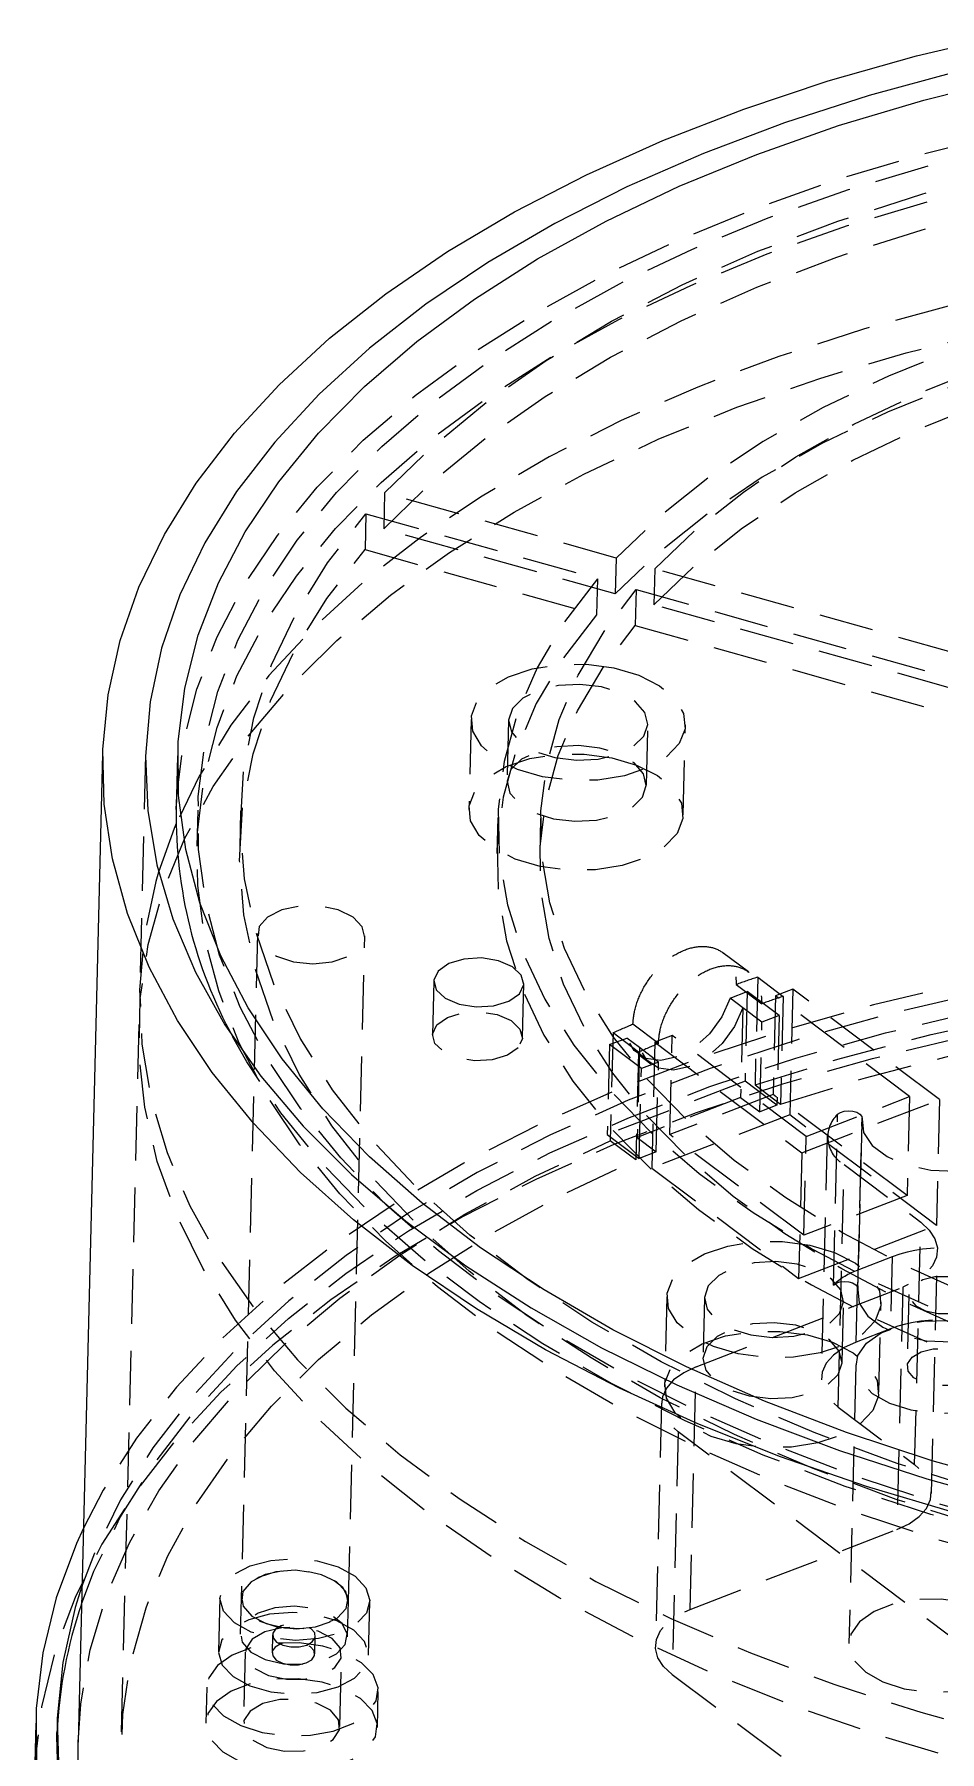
# Model space of a CAD drawing. Header units: millimetres. Extents: x 0 to 420, y 0 to 297.
# Drawn here: x 184.99 to 206.1, y 137.55 to 177.62 of the extents above; entities that cross this region are included whole.
import ezdxf

# ---------------------------------------------------------------- set-up
doc = ezdxf.new("R2010")
doc.units = ezdxf.units.MM
doc.linetypes.add('HIDDEN', pattern=[1.905, 1.27, -0.635])

msp = doc.modelspace()

# ---------------------------------------------------------------- linework, layer by layer
at = {"color": 7, "linetype": 'HIDDEN', "lineweight": 18}
for p, q in [((193.16, 166.915), (193.139, 166.076)), ((198.561, 165.398), (193.16, 166.915)), ((192.725, 166.432), (192.704, 165.593)), ((192.725, 166.432), (198.126, 164.915)), ((198.54, 164.559), (193.139, 166.076)), ((192.704, 165.593), (198.105, 164.076)), ((198.561, 165.398), (198.54, 164.559)), ((199.461, 165.145), (199.441, 164.306)), ((210.042, 162.173), (199.461, 165.145)), ((198.126, 164.915), (198.105, 164.076)), ((199.026, 164.662), (199.005, 163.823)), ((199.026, 164.662), (209.607, 161.69)), ((210.022, 161.334), (199.441, 164.306)), ((199.005, 163.823), (209.586, 160.852)), ((195.175, 161.627), (195.123, 159.531)), ((196.05, 161.605), (196.015, 160.18)), ((199.264, 160.099), (199.299, 161.525)), ((200.122, 159.407), (200.174, 161.503)), ((187.583, 160.804), (187.448, 155.354)), ((188.801, 159.516), (188.78, 158.677)), ((189.801, 159.491), (189.78, 158.652)), ((195.799, 159.342), (195.778, 158.504)), ((196.799, 159.318), (196.778, 158.479)), ((190.199, 156.641), (189.815, 141.13)), ((192.314, 141.068), (192.699, 156.579)), ((201.643, 155.74), (201.048, 156.188)), ((194.307, 155.522), (194.276, 154.264)), ((196.375, 154.212), (196.406, 155.47)), ((201.86, 155.62), (201.798, 153.105)), ((201.86, 155.62), (202.456, 155.171)), ((201.215, 155.13), (201.616, 155.285)), ((201.512, 154.906), (201.215, 155.13)), ((201.359, 155.448), (201.955, 155)), ((201.616, 155.285), (201.565, 153.189)), ((202.36, 154.725), (201.616, 155.285)), ((202.277, 155.184), (202.22, 152.879)), ((202.679, 155.34), (202.277, 155.184)), ((205.401, 152.832), (202.277, 155.184)), ((202.456, 155.171), (202.394, 152.656)), ((202.679, 155.34), (202.606, 152.405)), ((206.1, 152.763), (202.679, 155.34)), ((201.512, 154.906), (201.46, 152.81)), ((201.959, 154.57), (201.512, 154.906)), ((202.36, 154.725), (201.959, 154.57)), ((202.36, 154.725), (202.308, 152.629)), ((187.427, 154.516), (187.012, 137.747)), ((198.486, 154.318), (198.423, 151.802)), ((199.082, 153.869), (198.486, 154.318)), ((199.545, 154.069), (198.949, 154.518)), ((201.907, 152.474), (201.959, 154.57)), ((198.403, 154.044), (198.351, 151.948)), ((198.403, 154.044), (198.805, 154.199)), ((199.147, 153.484), (198.403, 154.044)), ((199.102, 153.975), (198.805, 154.199)), ((199.082, 153.869), (199.02, 151.353)), ((199.102, 153.975), (199.05, 151.879)), ((199.548, 153.639), (199.102, 153.975)), ((199.465, 154.099), (199.392, 151.164)), ((199.867, 154.254), (199.465, 154.099)), ((199.465, 154.099), (202.887, 151.522)), ((199.81, 151.948), (199.867, 154.254)), ((202.991, 151.901), (199.867, 154.254)), ((199.069, 153.821), (199.366, 153.597)), ((199.095, 151.388), (199.147, 153.484)), ((199.548, 153.639), (199.147, 153.484)), ((199.496, 151.543), (199.548, 153.639)), ((201.565, 153.189), (198.351, 151.948)), ((202.308, 152.629), (201.565, 153.189)), ((201.798, 153.105), (202.394, 152.656)), ((201.46, 152.81), (199.05, 151.879)), ((202.22, 152.879), (199.81, 151.948)), ((201.46, 152.81), (201.907, 152.474)), ((205.344, 150.526), (202.22, 152.879)), ((202.887, 151.522), (206.1, 152.763)), ((202.991, 151.901), (205.401, 152.832)), ((205.401, 152.832), (205.344, 150.526)), ((206.1, 152.763), (206.028, 149.828)), ((202.606, 152.405), (199.392, 151.164)), ((202.308, 152.629), (201.907, 152.474)), ((206.028, 149.828), (202.606, 152.405)), ((203.626, 148.436), (203.725, 152.419)), ((204.197, 148.332), (204.296, 152.315)), ((204.198, 148.345), (204.297, 152.328)), ((198.351, 151.948), (199.095, 151.388)), ((199.05, 151.879), (199.496, 151.543)), ((202.934, 149.596), (199.81, 151.948)), ((202.934, 149.596), (202.991, 151.901)), ((203.484, 151.919), (203.344, 146.259)), ((204.287, 152.229), (204.189, 148.246)), ((199.02, 151.353), (198.423, 151.802)), ((199.496, 151.543), (199.095, 151.388)), ((202.887, 151.522), (202.814, 148.588)), ((199.392, 151.164), (202.814, 148.588)), ((203.736, 145.589), (203.876, 151.249)), ((203.876, 151.249), (205.662, 149.905)), ((205.344, 150.526), (202.934, 149.596)), ((205.521, 144.245), (205.662, 149.905)), ((202.814, 148.588), (206.028, 149.828)), ((204.998, 149.093), (204.195, 148.783)), ((204.998, 149.093), (204.956, 147.416)), ((205.914, 143.575), (206.054, 149.235)), ((204.153, 147.106), (204.195, 148.783)), ((200.425, 146.527), (205.245, 148.388)), ((205.245, 148.388), (205.105, 142.729)), ((199.741, 148.159), (199.69, 146.063)), ((200.616, 148.137), (200.581, 146.712)), ((203.83, 146.632), (203.865, 148.057)), ((204.688, 145.939), (204.74, 148.035)), ((205.388, 148.217), (205.347, 146.54)), ((204.956, 147.416), (204.153, 147.106)), ((200.284, 140.867), (200.425, 146.527)), ((204.147, 146.57), (203.986, 140.072)), ((199.615, 145.68), (199.475, 140.021)), ((203.736, 145.589), (205.521, 144.245)), ((200.008, 145.01), (199.868, 139.351)), ((208.339, 138.737), (200.008, 145.01)), ((200.284, 140.867), (205.105, 142.729)), ((189.315, 141.142), (189.284, 139.884)), ((189.815, 141.13), (189.794, 140.291)), ((192.294, 140.229), (192.314, 141.068)), ((192.783, 139.798), (192.814, 141.055)), ((190.544, 140.273), (190.534, 139.853)), ((191.534, 139.829), (191.544, 140.248)), ((189.909, 139.869), (189.868, 138.192)), ((192.117, 138.136), (192.158, 139.813)), ((189.014, 139.052), (188.993, 138.214)), ((199.868, 139.351), (208.199, 133.078)), ((192.992, 138.115), (193.012, 138.953)), ((185.522, 138.203), (185.512, 137.784))]:
    msp.add_line(p, q, dxfattribs=at)
at = {"color": 7, "linetype": 'Continuous', "lineweight": 25}
for p, q in [((186.583, 160.829), (186.012, 137.772)), ((188.332, 160.786), (188.301, 159.528)), ((185.023, 138.216), (184.991, 136.958))]:
    msp.add_line(p, q, dxfattribs=at)
at = {"color": 7, "linetype": 'Continuous', "lineweight": 25, "flags": 128}
for points in [[(206.486, 143.111), (204.399, 143.732), (202.389, 144.428), (200.466, 145.194), (198.637, 146.027), (196.913, 146.924), (195.299, 147.881), (193.805, 148.893), (192.436, 149.955), (191.198, 151.063), (190.099, 152.212), (189.141, 153.396), (188.331, 154.61), (187.671, 155.848), (187.164, 157.106), (186.814, 158.376), (186.621, 159.654), (186.586, 160.933), (186.71, 162.207), (186.991, 163.472), (187.43, 164.72), (188.023, 165.947), (188.767, 167.146), (189.661, 168.313), (190.699, 169.442), (191.876, 170.527), (193.188, 171.565), (194.629, 172.549), (196.191, 173.476), (197.868, 174.341), (199.651, 175.141), (201.534, 175.871), (203.507, 176.529), (205.561, 177.112), (207.688, 177.616)], [(206.519, 176.747), (204.463, 176.187), (202.486, 175.55), (200.6, 174.838), (198.812, 174.056), (197.131, 173.206), (195.566, 172.294), (194.123, 171.322), (192.81, 170.297), (191.633, 169.222), (190.598, 168.104), (189.709, 166.946), (188.97, 165.755), (188.386, 164.537), (187.958, 163.297), (187.69, 162.041), (187.582, 160.775), (187.635, 159.506), (187.848, 158.238), (188.221, 156.979), (188.751, 155.734), (189.437, 154.509), (190.274, 153.31), (191.26, 152.143), (192.389, 151.014), (193.656, 149.927), (195.054, 148.887), (196.578, 147.901), (198.22, 146.972), (199.971, 146.105), (201.825, 145.304), (203.771, 144.573), (205.801, 143.916), (207.905, 143.334)], [(208.005, 143.755), (205.932, 144.337), (203.934, 144.996), (202.02, 145.727), (200.201, 146.528), (198.484, 147.394), (196.879, 148.321), (195.393, 149.306), (194.033, 150.342), (192.806, 151.425), (191.718, 152.55), (190.774, 153.711), (189.979, 154.902), (189.337, 156.118), (188.85, 157.353), (188.522, 158.6), (188.354, 159.855), (188.346, 161.109), (188.499, 162.359), (188.811, 163.596), (189.283, 164.816), (189.91, 166.012), (190.69, 167.179), (191.62, 168.311), (192.694, 169.402), (193.908, 170.447), (195.255, 171.441), (196.729, 172.379), (198.323, 173.257), (200.029, 174.07), (201.839, 174.814), (203.744, 175.486), (205.734, 176.083), (207.801, 176.601)], [(188.299, 159.201), (188.251, 159.087), (187.888, 158.07)], [(194.412, 155.762), (194.309, 155.547), (194.365, 155.325), (194.573, 155.129), (194.9, 154.989), (195.296, 154.926), (195.702, 154.95), (196.055, 155.057), (196.302, 155.231), (196.405, 155.445), (196.348, 155.667), (196.14, 155.863), (195.814, 156.003), (195.417, 156.066), (195.011, 156.042), (194.658, 155.935), (194.412, 155.762)], [(186.136, 142.762), (185.972, 142.403), (185.502, 141.136), (185.19, 139.851), (185.036, 138.555), (185.042, 137.253), (185.208, 135.952), (185.532, 134.657), (186.014, 133.374), (186.651, 132.109), (187.44, 130.867), (188.378, 129.653), (189.461, 128.475), (190.683, 127.335), (192.04, 126.241)], [(186.102, 141.412), (185.944, 140.909), (185.655, 139.625), (185.526, 138.331), (185.559, 137.032)], [(193.842, 125.407), (193.839, 125.409), (192.414, 126.454), (191.119, 127.546), (189.959, 128.681), (188.941, 129.854), (188.069, 131.06), (187.346, 132.292), (186.777, 133.545), (186.363, 134.814), (186.107, 136.092), (186.01, 137.374), (186.012, 137.772)]]:
    msp.add_lwpolyline(points, dxfattribs=at)
at = {"color": 7, "linetype": 'HIDDEN', "lineweight": 18, "flags": 128}
for points in [[(188.301, 159.528), (188.315, 159.852), (188.467, 161.101), (188.78, 162.339), (189.251, 163.559), (189.879, 164.755), (190.659, 165.922), (191.588, 167.053), (192.663, 168.144), (193.876, 169.19), (195.224, 170.184), (196.698, 171.122), (198.292, 171.999), (199.998, 172.812), (201.808, 173.557), (203.713, 174.229), (205.703, 174.825), (207.77, 175.343), (209.902, 175.78), (212.09, 176.133), (214.322, 176.402), (216.589, 176.585), (218.878, 176.68), (221.179, 176.688), (223.481, 176.608), (225.772, 176.442), (228.041, 176.188), (230.278, 175.85), (232.47, 175.428), (234.608, 174.925), (236.682, 174.343), (238.68, 173.684), (240.593, 172.953), (242.413, 172.152), (244.129, 171.286), (245.735, 170.358), (247.221, 169.374), (248.581, 168.338), (249.808, 167.255), (250.896, 166.13), (251.84, 164.969), (252.634, 163.778), (253.277, 162.562), (253.763, 161.327), (254.091, 160.079), (254.26, 158.825), (254.281, 157.894)], [(250.544, 150.495), (249.486, 149.421), (248.29, 148.391), (246.964, 147.412), (245.512, 146.488), (243.942, 145.624), (242.261, 144.823), (240.479, 144.09), (238.603, 143.429), (236.643, 142.841), (234.608, 142.331), (232.508, 141.901), (230.353, 141.553), (228.154, 141.288), (225.922, 141.108), (223.668, 141.014), (221.401, 141.006), (219.134, 141.085), (216.878, 141.249), (214.643, 141.498), (212.441, 141.832), (210.281, 142.247), (208.176, 142.743), (206.134, 143.316), (204.166, 143.965), (202.281, 144.685), (200.49, 145.474), (198.799, 146.327), (197.218, 147.24), (195.754, 148.21), (194.415, 149.23), (193.207, 150.297), (192.135, 151.405), (191.206, 152.548), (190.423, 153.721), (189.79, 154.919), (189.311, 156.135), (188.988, 157.364), (188.822, 158.599), (188.814, 159.835), (188.965, 161.065), (189.273, 162.284), (189.737, 163.485), (190.355, 164.663), (191.123, 165.812), (192.039, 166.927), (193.096, 168.001), (194.292, 169.031), (195.619, 170.01), (197.071, 170.934), (198.641, 171.798), (200.321, 172.599), (202.103, 173.332), (203.979, 173.994), (205.939, 174.581), (207.975, 175.091), (210.074, 175.521), (212.229, 175.869), (214.428, 176.134), (216.66, 176.314), (218.915, 176.408), (221.181, 176.416), (223.448, 176.337), (225.704, 176.173), (227.939, 175.924), (230.141, 175.59), (232.301, 175.175), (234.407, 174.679), (236.448, 174.106), (238.416, 173.457), (240.301, 172.737), (242.093, 171.948), (243.783, 171.095), (245.364, 170.182), (246.828, 169.212), (248.167, 168.192), (249.376, 167.125), (250.447, 166.018), (251.377, 164.874), (252.16, 163.701), (252.792, 162.503), (253.271, 161.287), (253.594, 160.059), (253.76, 158.823), (253.768, 157.588), (253.617, 156.357), (253.309, 155.138), (252.845, 153.937), (252.228, 152.759), (251.459, 151.61), (250.544, 150.495)], [(250.523, 149.657), (249.465, 148.582), (248.27, 147.553), (246.943, 146.574), (245.491, 145.65), (243.921, 144.785), (242.241, 143.985), (240.458, 143.252), (238.582, 142.59), (236.622, 142.003), (234.587, 141.493), (232.487, 141.063), (230.332, 140.714), (228.134, 140.45), (225.902, 140.27), (223.647, 140.176), (221.38, 140.168), (219.114, 140.246), (216.857, 140.411), (214.622, 140.66), (212.42, 140.993), (210.261, 141.409), (208.155, 141.904), (206.113, 142.478), (204.145, 143.126), (202.261, 143.847), (200.469, 144.635), (198.778, 145.488), (197.197, 146.402), (195.733, 147.371), (194.394, 148.392), (193.186, 149.458), (192.114, 150.566), (191.185, 151.709), (190.402, 152.883), (189.769, 154.08), (189.29, 155.296), (188.967, 156.525), (188.801, 157.76), (188.794, 158.996), (188.944, 160.226), (189.252, 161.445), (189.716, 162.647), (190.334, 163.825), (191.102, 164.974), (192.018, 166.089), (193.076, 167.163), (194.271, 168.192), (195.598, 169.171), (197.05, 170.095), (198.62, 170.96), (200.3, 171.76), (202.082, 172.493), (203.958, 173.155), (205.919, 173.742), (207.954, 174.252), (210.054, 174.683), (212.208, 175.031), (214.407, 175.296), (216.639, 175.475), (218.894, 175.569), (221.16, 175.577), (223.427, 175.499), (225.683, 175.335), (227.918, 175.085), (230.121, 174.752), (232.28, 174.337), (234.386, 173.841), (236.428, 173.267), (238.396, 172.619), (240.28, 171.899), (242.072, 171.11), (243.763, 170.257), (245.344, 169.343), (246.807, 168.374), (248.147, 167.354), (249.355, 166.287), (250.426, 165.179), (251.356, 164.036), (252.139, 162.862), (252.771, 161.665), (253.25, 160.449), (253.574, 159.22), (253.74, 157.985), (253.747, 156.749), (253.597, 155.519), (253.289, 154.3), (252.825, 153.099), (252.207, 151.92), (251.438, 150.771), (250.523, 149.657)], [(193.16, 166.915), (194.272, 167.997), (195.529, 169.029), (196.925, 170.006), (198.451, 170.922), (200.1, 171.773), (201.863, 172.554), (203.73, 173.26), (205.691, 173.888), (207.737, 174.435), (209.854, 174.897), (212.034, 175.272), (214.263, 175.559), (216.529, 175.755), (218.822, 175.859), (221.127, 175.872), (223.434, 175.792), (225.729, 175.621), (228, 175.359), (230.235, 175.007), (232.422, 174.568), (234.549, 174.044)], [(193.139, 166.076), (194.251, 167.158), (195.508, 168.191), (196.904, 169.168), (198.43, 170.084), (200.079, 170.935), (201.842, 171.715), (203.709, 172.421), (205.671, 173.05), (207.716, 173.596), (209.834, 174.059), (212.013, 174.434), (214.242, 174.72), (216.509, 174.916), (218.801, 175.021), (221.106, 175.033), (223.413, 174.954), (225.708, 174.782), (227.979, 174.52), (230.214, 174.169), (232.401, 173.73), (234.528, 173.205)], [(254.267, 157.568), (254.043, 158.133), (253.435, 159.369), (252.673, 160.581), (251.761, 161.765), (250.703, 162.914), (249.504, 164.023), (248.171, 165.087), (246.709, 166.1), (245.125, 167.058), (243.427, 167.957), (241.624, 168.791), (239.723, 169.558), (237.733, 170.253), (235.665, 170.872), (233.527, 171.414), (231.331, 171.875), (229.087, 172.254), (226.805, 172.548), (224.496, 172.756), (222.171, 172.878), (219.842, 172.911), (217.519, 172.857), (215.214, 172.716), (212.937, 172.488), (210.699, 172.175), (208.512, 171.777), (206.384, 171.297), (204.328, 170.737), (202.351, 170.1), (200.465, 169.388), (198.677, 168.606), (196.996, 167.756), (195.431, 166.844), (193.988, 165.872), (192.676, 164.847), (191.498, 163.772), (190.463, 162.654), (189.574, 161.496), (188.835, 160.305), (188.299, 159.201)], [(231.937, 171.147), (230.037, 171.606), (228.081, 171.981), (226.08, 172.27), (224.048, 172.472), (221.998, 172.583), (219.944, 172.605), (217.898, 172.537), (215.875, 172.378), (213.886, 172.131), (211.946, 171.797), (210.066, 171.378), (208.26, 170.876), (206.537, 170.296), (204.911, 169.64), (203.391, 168.913), (201.988, 168.12), (200.709, 167.266), (199.565, 166.357), (198.561, 165.398)], [(232.415, 170.817), (234.583, 170.315), (236.687, 169.734), (238.717, 169.076), (240.664, 168.345), (242.517, 167.544), (244.269, 166.677), (245.911, 165.748), (247.435, 164.762), (248.833, 163.722), (250.1, 162.635), (251.229, 161.506), (252.214, 160.339), (253.052, 159.14), (253.738, 157.915), (254.268, 156.67), (254.641, 155.411), (254.854, 154.143), (254.907, 152.874), (254.799, 151.608), (254.53, 150.352), (254.103, 149.112), (253.519, 147.894), (252.78, 146.703), (251.891, 145.545), (250.855, 144.427), (249.678, 143.352), (248.365, 142.327), (246.923, 141.355), (245.358, 140.443), (243.677, 139.593), (241.889, 138.811), (240.003, 138.099), (238.026, 137.462), (235.969, 136.902), (233.842, 136.422), (231.655, 136.025), (229.417, 135.711), (227.14, 135.483), (224.835, 135.342), (222.512, 135.288), (220.182, 135.322), (217.858, 135.443), (215.549, 135.651), (213.267, 135.945), (211.022, 136.324), (208.826, 136.785), (206.689, 137.327), (204.621, 137.947), (202.631, 138.641), (200.73, 139.408), (198.927, 140.242), (197.229, 141.141), (195.645, 142.099), (194.183, 143.112), (192.85, 144.176), (191.651, 145.285), (190.593, 146.434), (189.681, 147.618), (188.919, 148.83), (188.31, 150.066), (187.859, 151.319), (187.565, 152.583), (187.432, 153.852), (187.46, 155.121), (187.649, 156.382), (187.997, 157.631), (188.503, 158.861), (189.165, 160.066), (189.979, 161.241), (190.942, 162.38), (192.049, 163.477), (193.295, 164.528), (194.673, 165.527), (196.178, 166.469), (197.802, 167.351), (199.537, 168.167), (201.375, 168.915), (203.308, 169.589), (205.326, 170.188), (207.419, 170.709), (209.578, 171.148), (211.792, 171.504), (214.05, 171.775), (216.343, 171.959), (218.658, 172.057), (220.986, 172.067), (223.314, 171.989), (225.632, 171.825), (227.929, 171.573), (230.194, 171.237), (232.415, 170.817)], [(199.461, 165.145), (200.426, 166.065), (201.526, 166.938), (202.753, 167.757), (204.101, 168.518), (205.561, 169.215), (207.122, 169.844), (208.775, 170.401), (210.509, 170.882), (212.313, 171.284), (214.176, 171.605), (216.084, 171.842), (218.026, 171.994), (219.99, 172.06), (221.961, 172.04), (223.929, 171.933), (225.879, 171.74), (227.8, 171.463), (229.678, 171.104), (231.502, 170.664)], [(231.917, 170.308), (230.017, 170.767), (228.06, 171.143), (226.059, 171.432), (224.027, 171.633), (221.978, 171.745), (219.923, 171.767), (217.877, 171.698), (215.854, 171.54), (213.865, 171.293), (211.925, 170.958), (210.046, 170.539), (208.239, 170.038), (206.517, 169.457), (204.89, 168.802), (203.37, 168.075), (201.967, 167.282), (200.689, 166.428), (199.544, 165.518), (198.54, 164.559)], [(199.441, 164.306), (200.405, 165.227), (201.505, 166.099), (202.733, 166.918), (204.081, 167.679), (205.54, 168.376), (207.101, 169.005), (208.754, 169.562), (210.488, 170.043), (212.293, 170.445), (214.155, 170.766), (216.063, 171.003), (218.005, 171.156), (219.969, 171.222), (221.94, 171.201), (223.908, 171.094), (225.858, 170.902), (227.779, 170.625), (229.657, 170.265), (231.481, 169.825)], [(207.133, 143.631), (205.111, 144.272), (203.176, 144.991), (201.339, 145.783), (199.608, 146.645), (197.994, 147.572), (196.505, 148.558), (195.149, 149.599), (193.933, 150.688), (192.864, 151.821), (191.948, 152.991), (191.189, 154.192), (190.592, 155.416), (190.16, 156.659), (189.895, 157.912), (189.798, 159.17), (189.871, 160.426), (190.112, 161.672), (190.521, 162.902), (191.095, 164.11), (191.83, 165.288), (192.725, 166.432)], [(207.112, 142.793), (205.091, 143.434), (203.156, 144.152), (201.318, 144.945), (199.587, 145.807), (197.973, 146.733), (196.484, 147.719), (195.128, 148.76), (193.912, 149.85), (192.843, 150.983), (191.927, 152.153), (191.169, 153.353), (190.571, 154.578), (190.139, 155.82), (189.874, 157.074), (189.778, 158.332), (189.85, 159.587), (190.091, 160.833), (190.5, 162.063), (191.074, 163.271), (191.81, 164.45), (192.704, 165.593)], [(198.126, 164.915), (197.344, 163.893), (196.717, 162.838), (196.25, 161.756), (195.946, 160.654), (195.806, 159.54), (195.832, 158.42), (196.023, 157.303), (196.379, 156.194), (196.896, 155.102), (197.571, 154.033), (198.401, 152.994), (199.379, 151.993), (200.499, 151.035), (201.755, 150.127), (203.137, 149.275), (204.638, 148.484), (206.246, 147.76), (207.952, 147.106), (209.745, 146.528)], [(210.18, 147.011), (208.46, 147.567), (206.823, 148.194), (205.28, 148.89), (203.841, 149.65), (202.515, 150.468), (201.311, 151.339), (200.236, 152.259), (199.297, 153.22), (198.501, 154.217), (197.853, 155.243), (197.356, 156.291), (197.015, 157.355), (196.831, 158.428), (196.806, 159.503), (196.939, 160.572), (197.23, 161.63), (197.677, 162.668), (198.277, 163.681), (199.026, 164.662)], [(198.105, 164.076), (197.323, 163.055), (196.697, 162), (196.23, 160.918), (195.925, 159.816), (195.786, 158.702), (195.811, 157.582), (196.003, 156.464), (196.358, 155.355), (196.875, 154.263), (197.55, 153.194), (198.38, 152.156), (199.358, 151.154), (200.479, 150.197), (201.734, 149.289), (203.116, 148.437), (204.617, 147.646), (206.225, 146.921), (207.931, 146.268), (209.724, 145.69)], [(210.159, 146.173), (208.439, 146.728), (206.803, 147.356), (205.26, 148.052), (203.82, 148.811), (202.494, 149.629), (201.29, 150.501), (200.215, 151.42), (199.276, 152.381), (198.48, 153.378), (197.832, 154.404), (197.335, 155.453), (196.994, 156.517), (196.81, 157.589), (196.785, 158.664), (196.918, 159.734), (197.209, 160.791), (197.656, 161.83), (198.256, 162.843), (199.005, 163.823)], [(198.508, 162.834), (199.089, 162.663), (199.574, 162.417), (199.93, 162.113), (200.132, 161.771), (200.166, 161.415), (200.031, 161.07), (199.735, 160.758), (199.299, 160.502), (198.751, 160.317), (198.131, 160.218), (197.479, 160.211), (196.841, 160.296), (196.26, 160.467), (195.775, 160.713), (195.419, 161.017), (195.217, 161.359), (195.183, 161.715), (195.318, 162.06), (195.614, 162.372), (196.05, 162.628), (196.597, 162.813), (197.218, 162.912), (197.869, 162.919), (198.508, 162.834)], [(197.133, 160.74), (197.633, 160.681), (198.137, 160.708), (198.595, 160.82), (198.964, 161.004), (199.206, 161.243), (199.299, 161.514), (199.232, 161.79), (199.013, 162.043), (198.663, 162.25), (198.216, 162.39), (197.716, 162.449), (197.212, 162.422), (196.754, 162.31), (196.385, 162.126), (196.143, 161.887), (196.05, 161.616), (196.117, 161.34), (196.336, 161.087), (196.686, 160.88), (197.133, 160.74)], [(198.456, 160.738), (199.037, 160.567), (199.522, 160.321), (199.878, 160.016), (200.08, 159.675), (200.114, 159.319), (199.979, 158.974), (199.683, 158.662), (199.247, 158.406), (198.7, 158.221), (198.079, 158.122), (197.428, 158.115), (196.789, 158.2), (196.208, 158.371), (195.723, 158.617), (195.367, 158.921), (195.165, 159.263), (195.131, 159.619), (195.266, 159.964), (195.562, 160.276), (195.998, 160.532), (196.545, 160.717), (197.166, 160.816), (197.817, 160.823), (198.456, 160.738)], [(197.097, 159.315), (197.597, 159.256), (198.101, 159.283), (198.56, 159.394), (198.928, 159.579), (199.171, 159.818), (199.263, 160.089), (199.197, 160.364), (198.978, 160.618), (198.628, 160.825), (198.181, 160.965), (197.681, 161.024), (197.177, 160.996), (196.718, 160.885), (196.35, 160.701), (196.107, 160.461), (196.015, 160.191), (196.082, 159.915), (196.301, 159.661), (196.651, 159.454), (197.097, 159.315)], [(187.888, 158.07), (187.823, 157.847), (187.555, 156.591), (187.447, 155.325), (187.5, 154.056), (187.713, 152.788), (188.086, 151.529), (188.616, 150.284), (189.302, 149.059), (190.139, 147.86), (191.125, 146.693), (192.254, 145.564), (193.521, 144.477), (194.919, 143.437), (196.443, 142.451), (198.085, 141.522), (199.836, 140.655), (201.69, 139.854), (203.636, 139.123), (205.666, 138.466), (207.77, 137.884), (209.938, 137.383)], [(191.032, 155.975), (191.486, 155.929), (191.935, 155.974), (192.318, 156.106), (192.584, 156.305), (192.696, 156.546), (192.64, 156.795), (192.423, 157.019), (192.075, 157.188), (191.642, 157.279), (191.183, 157.28), (190.76, 157.19), (190.43, 157.022), (190.237, 156.798), (190.209, 156.549), (190.347, 156.308), (190.635, 156.108), (191.032, 155.975)], [(255.614, 141.042), (255.509, 141.287), (254.873, 142.553), (254.083, 143.795), (253.145, 145.008), (252.063, 146.187), (250.84, 147.326), (249.484, 148.421), (247.998, 149.466), (246.392, 150.457), (244.671, 151.389), (242.843, 152.259), (240.916, 153.062), (238.899, 153.794), (236.802, 154.453), (234.633, 155.036), (232.401, 155.54), (230.118, 155.962), (227.793, 156.301), (225.437, 156.555), (223.06, 156.723), (220.672, 156.805), (218.285, 156.8), (215.909, 156.708), (213.555, 156.529), (211.232, 156.265), (208.953, 155.916), (206.726, 155.484), (204.562, 154.971), (202.47, 154.379), (200.46, 153.711), (198.54, 152.97), (196.72, 152.159), (195.007, 151.282), (193.409, 150.342), (191.934, 149.344), (190.587, 148.293), (189.375, 147.193), (188.303, 146.049), (187.376, 144.865), (186.598, 143.648), (186.136, 142.762)], [(255.581, 139.691), (255.209, 140.787), (254.627, 142.056), (253.89, 143.304), (253.001, 144.524), (251.966, 145.712), (250.787, 146.861), (249.471, 147.967), (248.024, 149.024), (246.452, 150.027), (244.763, 150.973), (242.963, 151.856), (241.063, 152.672), (239.069, 153.419), (236.992, 154.091), (234.84, 154.688), (232.624, 155.204), (230.354, 155.639), (228.04, 155.991), (225.693, 156.257), (223.323, 156.436), (220.941, 156.528), (218.559, 156.532), (216.186, 156.449), (213.835, 156.278), (211.515, 156.02), (209.238, 155.677), (207.013, 155.249), (204.851, 154.74), (202.762, 154.152), (200.755, 153.486), (198.84, 152.747), (197.025, 151.937), (195.318, 151.06), (193.728, 150.12), (192.262, 149.122), (190.926, 148.07), (189.726, 146.969), (188.669, 145.823), (187.758, 144.639), (186.998, 143.422), (186.392, 142.176), (186.102, 141.412)], [(186.092, 140.992), (186.382, 141.757), (186.987, 143.003), (187.747, 144.22), (188.658, 145.404), (189.716, 146.549), (190.916, 147.651), (192.252, 148.703), (193.718, 149.701), (195.308, 150.64), (197.015, 151.517), (198.83, 152.327), (200.745, 153.067), (202.752, 153.732), (204.841, 154.321), (207.003, 154.83), (209.227, 155.257), (211.505, 155.601), (213.825, 155.858), (216.176, 156.029), (218.548, 156.113), (220.931, 156.109), (223.312, 156.017), (225.682, 155.837), (228.03, 155.571), (230.344, 155.22), (232.614, 154.785), (234.83, 154.268), (236.981, 153.672), (239.059, 152.999), (241.052, 152.253), (242.953, 151.436), (244.752, 150.553), (246.442, 149.608), (248.013, 148.605), (249.461, 147.548), (250.777, 146.442), (251.955, 145.293), (252.991, 144.105), (253.879, 142.885), (254.616, 141.637), (255.198, 140.368), (255.57, 139.272)], [(256.47, 135.188), (256.45, 136.15), (256.284, 137.451), (255.96, 138.746), (255.478, 140.029), (254.841, 141.295), (254.052, 142.537), (253.114, 143.75), (252.032, 144.929), (250.809, 146.068), (249.452, 147.163), (247.967, 148.208), (246.361, 149.199), (244.639, 150.132), (242.811, 151.001), (240.885, 151.804), (238.868, 152.537), (236.771, 153.196), (234.601, 153.778), (232.37, 154.282), (230.087, 154.704), (227.762, 155.043), (225.406, 155.297), (223.029, 155.466), (220.641, 155.548), (218.254, 155.542), (215.878, 155.45), (213.523, 155.272), (211.201, 155.007), (208.922, 154.658), (206.695, 154.226), (204.531, 153.713), (202.439, 153.121), (200.429, 152.453), (198.509, 151.712), (196.689, 150.901), (194.976, 150.024), (193.378, 149.084), (191.902, 148.087), (190.556, 147.035), (189.343, 145.935), (188.271, 144.791), (187.344, 143.608), (186.567, 142.391), (185.941, 141.146), (185.471, 139.878), (185.159, 138.593), (185.005, 137.297), (184.991, 136.958)], [(201.798, 153.105), (203.811, 153.732), (205.903, 154.283), (208.062, 154.753), (210.28, 155.142), (212.545, 155.447), (214.848, 155.667), (217.178, 155.802), (219.525, 155.849), (221.877, 155.81), (224.224, 155.685), (226.555, 155.473), (228.86, 155.176), (231.127, 154.795), (233.347, 154.333), (235.509, 153.79), (237.604, 153.17), (239.621, 152.476), (241.551, 151.71), (243.387, 150.877), (245.118, 149.979), (246.738, 149.022), (248.239, 148.009), (249.614, 146.945), (250.856, 145.835), (251.961, 144.685), (252.922, 143.498), (253.736, 142.282), (254.399, 141.041), (254.907, 139.781), (255.259, 138.507), (255.453, 137.227), (255.491, 136.051)], [(202.394, 152.656), (204.373, 153.269), (206.428, 153.806), (208.551, 154.264), (210.73, 154.64), (212.957, 154.934), (215.22, 155.143), (217.509, 155.267), (219.813, 155.304), (222.122, 155.256), (224.424, 155.122), (226.709, 154.903), (228.966, 154.599), (231.184, 154.213), (233.354, 153.745), (235.465, 153.199), (237.506, 152.577), (239.47, 151.881), (241.346, 151.115), (243.125, 150.283), (244.8, 149.388), (246.362, 148.435), (247.804, 147.428), (249.12, 146.371), (250.303, 145.271), (251.347, 144.131), (252.249, 142.957), (253.002, 141.755), (253.605, 140.531), (254.054, 139.289), (254.348, 138.036), (254.484, 136.778), (254.462, 135.521), (254.282, 134.27), (253.945, 133.032), (253.453, 131.812), (252.808, 130.615), (252.013, 129.448), (251.072, 128.316), (249.988, 127.224), (248.768, 126.178), (247.417, 125.182), (245.94, 124.241), (244.346, 123.359), (242.642, 122.54), (240.835, 121.789), (238.934, 121.108), (236.948, 120.502), (234.886, 119.972), (232.758, 119.522), (230.573, 119.153), (228.343, 118.867), (226.077, 118.665), (223.786, 118.549), (221.481, 118.519), (219.173, 118.575), (216.872, 118.717), (214.589, 118.944), (212.335, 119.255), (210.121, 119.649), (207.956, 120.124), (205.851, 120.677), (203.816, 121.306), (201.86, 122.008), (199.992, 122.78), (198.222, 123.618), (196.557, 124.518), (195.006, 125.477), (193.574, 126.488), (192.271, 127.549), (191.1, 128.653), (190.068, 129.797), (189.18, 130.973), (188.44, 132.177), (187.85, 133.404), (187.415, 134.646), (187.136, 135.9), (187.014, 137.158), (187.051, 138.415), (187.244, 139.665), (187.595, 140.902), (188.101, 142.12), (188.76, 143.314), (189.568, 144.478), (190.523, 145.607), (191.619, 146.695), (192.851, 147.737), (194.214, 148.728), (195.701, 149.664), (197.305, 150.541), (199.02, 151.353)], [(201.215, 155.13), (201.024, 154.694), (200.736, 154.295), (200.379, 153.973), (199.987, 153.758), (199.599, 153.672), (199.251, 153.722), (198.977, 153.904), (198.805, 154.199)], [(196.271, 153.973), (196.024, 153.799), (195.671, 153.692), (195.265, 153.669), (194.868, 153.732), (194.542, 153.872), (194.334, 154.068), (194.277, 154.29), (194.38, 154.504), (194.627, 154.678), (194.98, 154.785), (195.386, 154.808), (195.782, 154.745), (196.109, 154.605), (196.317, 154.409), (196.373, 154.187), (196.271, 153.973)], [(201.512, 154.906), (201.322, 154.47), (201.034, 154.071), (200.677, 153.749), (200.285, 153.534), (199.896, 153.448), (199.548, 153.498), (199.275, 153.679), (199.102, 153.975)], [(250.994, 150.369), (249.92, 149.278), (248.706, 148.233), (247.359, 147.238), (245.884, 146.3), (244.29, 145.423), (242.584, 144.61), (240.774, 143.865), (238.869, 143.193), (236.879, 142.597), (234.813, 142.079), (232.68, 141.642), (230.493, 141.289), (228.26, 141.02), (225.994, 140.837), (223.704, 140.742), (221.403, 140.734), (219.101, 140.814), (216.81, 140.98), (214.541, 141.234), (212.305, 141.572), (210.112, 141.994), (207.974, 142.497), (205.901, 143.079), (203.902, 143.738), (201.989, 144.469), (200.169, 145.27), (198.453, 146.136), (196.848, 147.064), (195.361, 148.048), (194.001, 149.084), (192.775, 150.167), (191.686, 151.292), (190.743, 152.453), (189.948, 153.644), (189.622, 154.222)], [(203.725, 152.419), (203.789, 152.462), (203.877, 152.49), (203.978, 152.501), (204.081, 152.492), (204.173, 152.465), (204.245, 152.423), (204.287, 152.371), (204.296, 152.315)], [(204.296, 152.315), (204.327, 151.996), (204.527, 151.693), (204.876, 151.432), (205.346, 151.234), (205.897, 151.118), (206.481, 151.092), (207.048, 151.159), (207.55, 151.313), (207.944, 151.541)], [(186.012, 137.772), (186.072, 138.654), (186.293, 139.926), (186.672, 141.185), (187.207, 142.423), (187.896, 143.637), (188.735, 144.819), (189.721, 145.965), (190.85, 147.07), (192.115, 148.128), (193.512, 149.135), (195.034, 150.086), (196.673, 150.976), (198.423, 151.802)], [(205.662, 149.905), (205.863, 149.718), (205.995, 149.514), (206.052, 149.302), (206.033, 149.089), (205.937, 148.884), (205.769, 148.694), (205.536, 148.526), (205.245, 148.388)], [(203.074, 149.366), (203.655, 149.195), (204.141, 148.949), (204.496, 148.645), (204.698, 148.303), (204.733, 147.947), (204.597, 147.602), (204.301, 147.29), (203.865, 147.034), (203.318, 146.85), (202.697, 146.75), (202.046, 146.743), (201.407, 146.828), (200.826, 146.999), (200.341, 147.245), (199.985, 147.55), (199.783, 147.891), (199.749, 148.247), (199.884, 148.592), (200.18, 148.904), (200.617, 149.16), (201.164, 149.345), (201.784, 149.444), (202.436, 149.451), (203.074, 149.366)], [(201.699, 147.272), (202.199, 147.213), (202.703, 147.24), (203.162, 147.352), (203.53, 147.536), (203.772, 147.775), (203.865, 148.046), (203.798, 148.322), (203.579, 148.575), (203.229, 148.782), (202.782, 148.922), (202.282, 148.981), (201.779, 148.954), (201.32, 148.842), (200.951, 148.658), (200.709, 148.419), (200.617, 148.148), (200.683, 147.872), (200.902, 147.619), (201.252, 147.412), (201.699, 147.272)], [(203.626, 148.436), (203.69, 148.479), (203.778, 148.508), (203.879, 148.518), (203.982, 148.51), (204.075, 148.483), (204.146, 148.441), (204.189, 148.388), (204.197, 148.332)], [(204.197, 148.332), (204.229, 148.013), (204.428, 147.711), (204.778, 147.449), (205.248, 147.252), (205.798, 147.135), (206.382, 147.109), (206.949, 147.176), (207.452, 147.331), (207.846, 147.559)], [(205.545, 147.949), (205.776, 147.83), (206.07, 147.768), (206.382, 147.771), (206.664, 147.838), (206.874, 147.961), (206.979, 148.119), (206.964, 148.289), (206.831, 148.445), (206.6, 148.563), (206.306, 148.626), (205.994, 148.623), (205.712, 148.555), (205.502, 148.433), (205.397, 148.275), (205.412, 148.105), (205.545, 147.949)], [(201.664, 145.847), (202.164, 145.788), (202.668, 145.815), (203.126, 145.926), (203.495, 146.111), (203.737, 146.35), (203.829, 146.621), (203.763, 146.896), (203.544, 147.15), (203.194, 147.357), (202.747, 147.497), (202.247, 147.556), (201.743, 147.528), (201.285, 147.417), (200.916, 147.233), (200.674, 146.993), (200.581, 146.723), (200.648, 146.447), (200.867, 146.193), (201.217, 145.986), (201.664, 145.847)], [(207.753, 147.14), (208.024, 146.863), (208.142, 146.557), (208.098, 146.249), (207.897, 145.963), (207.553, 145.721), (207.096, 145.545), (206.562, 145.447), (205.994, 145.436), (205.438, 145.514), (204.94, 145.672), (204.54, 145.9), (204.269, 146.177), (204.151, 146.483), (204.195, 146.791), (204.396, 147.077), (204.74, 147.319), (205.197, 147.495), (205.731, 147.593), (206.299, 147.604), (206.855, 147.526), (207.353, 147.368), (207.753, 147.14)], [(203.022, 147.27), (203.604, 147.099), (204.089, 146.853), (204.444, 146.549), (204.646, 146.207), (204.681, 145.851), (204.545, 145.506), (204.249, 145.194), (203.813, 144.938), (203.266, 144.753), (202.645, 144.654), (201.994, 144.647), (201.356, 144.732), (200.774, 144.903), (200.289, 145.149), (199.933, 145.453), (199.731, 145.795), (199.697, 146.151), (199.832, 146.496), (200.128, 146.808), (200.565, 147.064), (201.112, 147.249), (201.732, 147.348), (202.384, 147.355), (203.022, 147.27)], [(204.153, 147.106), (203.862, 146.968), (203.629, 146.8), (203.461, 146.61), (203.365, 146.405), (203.346, 146.192), (203.403, 145.98), (203.535, 145.776), (203.736, 145.589)], [(206.789, 146.768), (206.922, 146.612), (206.938, 146.442), (206.832, 146.284), (206.623, 146.162), (206.34, 146.094), (206.029, 146.091), (205.735, 146.154), (205.504, 146.272), (205.371, 146.428), (205.355, 146.598), (205.461, 146.756), (205.67, 146.878), (205.953, 146.946), (206.264, 146.949), (206.558, 146.886), (206.789, 146.768)], [(200.425, 146.527), (200.134, 146.389), (199.9, 146.221), (199.732, 146.031), (199.637, 145.826), (199.617, 145.613), (199.675, 145.4), (199.807, 145.197), (200.008, 145.01)], [(205.105, 142.729), (205.395, 142.867), (205.629, 143.034), (205.797, 143.224), (205.892, 143.43), (205.912, 143.643), (205.855, 143.855), (205.723, 144.058), (205.521, 144.245)], [(192.471, 141.642), (192.724, 141.373), (192.814, 141.077), (192.734, 140.783), (192.49, 140.521), (192.106, 140.315), (191.621, 140.185), (191.081, 140.145), (190.539, 140.199), (190.049, 140.34), (189.659, 140.556), (189.406, 140.825), (189.315, 141.12), (189.396, 141.414), (189.64, 141.677), (190.023, 141.883), (190.509, 142.012), (191.049, 142.052), (191.59, 141.999), (192.08, 141.857), (192.471, 141.642)], [(190.061, 140.711), (190.397, 140.535), (190.824, 140.435), (191.283, 140.424), (191.713, 140.505), (192.055, 140.666), (192.264, 140.885), (192.31, 141.134), (192.189, 141.377), (191.915, 141.583), (191.527, 141.723), (191.076, 141.779), (190.624, 141.744), (190.232, 141.621), (189.951, 141.427), (189.822, 141.189), (189.86, 140.939), (190.061, 140.711)], [(190.648, 140.464), (191.102, 140.417), (191.551, 140.463), (191.934, 140.594), (192.2, 140.794), (192.312, 141.034), (192.256, 141.284), (192.039, 141.508), (191.691, 141.677), (191.258, 141.768), (190.799, 141.769), (190.376, 141.679), (190.046, 141.51), (189.853, 141.287), (189.824, 141.037), (189.963, 140.796), (190.251, 140.596), (190.648, 140.464)], [(204.379, 139.402), (204.779, 139.174), (205.277, 139.016), (205.833, 138.938), (206.401, 138.949), (206.935, 139.047), (207.392, 139.223), (207.736, 139.465), (207.937, 139.751), (207.981, 140.059), (207.863, 140.365), (207.592, 140.642), (207.192, 140.87), (206.694, 141.028), (206.138, 141.106), (205.571, 141.095), (205.036, 140.997), (204.579, 140.821), (204.236, 140.579), (204.034, 140.293), (203.99, 139.985), (204.109, 139.679), (204.379, 139.402)], [(189.628, 139.298), (190.018, 139.082), (190.508, 138.941), (191.05, 138.888), (191.59, 138.928), (192.075, 139.057), (192.459, 139.263), (192.703, 139.526), (192.783, 139.819), (192.693, 140.115), (192.44, 140.384), (192.049, 140.6), (191.559, 140.741), (191.018, 140.794), (190.478, 140.755), (189.992, 140.625), (189.609, 140.419), (189.365, 140.156), (189.284, 139.863), (189.375, 139.567), (189.628, 139.298)], [(190.04, 139.872), (190.376, 139.696), (190.803, 139.596), (191.262, 139.586), (191.692, 139.667), (192.034, 139.828), (192.243, 140.047), (192.29, 140.295), (192.168, 140.538), (191.895, 140.744), (191.506, 140.885), (191.056, 140.941), (190.603, 140.905), (190.211, 140.782), (189.931, 140.589), (189.801, 140.351), (189.839, 140.101), (190.04, 139.872)], [(199.868, 139.351), (199.666, 139.537), (199.535, 139.741), (199.477, 139.953), (199.497, 140.166), (199.592, 140.372), (199.76, 140.562), (199.994, 140.729), (200.284, 140.867)], [(190.13, 139.492), (190.455, 139.326), (190.868, 139.238), (191.306, 139.242), (191.703, 139.337), (191.998, 139.509), (192.146, 139.731), (192.125, 139.971), (191.938, 140.19), (191.613, 140.356), (191.199, 140.444), (190.761, 140.44), (190.364, 140.345), (190.069, 140.173), (189.921, 139.951), (189.942, 139.712), (190.13, 139.492)], [(190.642, 140.105), (190.787, 140.031), (190.97, 139.992), (191.165, 139.994), (191.342, 140.036), (191.473, 140.113), (191.539, 140.212), (191.529, 140.318), (191.446, 140.415), (191.301, 140.489), (191.118, 140.528), (190.923, 140.527), (190.747, 140.484), (190.615, 140.408), (190.55, 140.309), (190.559, 140.203), (190.642, 140.105)], [(189.406, 138.382), (189.807, 138.155), (190.305, 137.996), (190.86, 137.919), (191.428, 137.93), (191.962, 138.027), (192.42, 138.204), (192.763, 138.445), (192.965, 138.732), (193.008, 139.04), (192.89, 139.345), (192.62, 139.623), (192.219, 139.85), (191.721, 140.009), (191.166, 140.086), (190.598, 140.075), (190.064, 139.978), (189.606, 139.801), (189.263, 139.56), (189.061, 139.274), (189.018, 138.965), (189.136, 138.66), (189.406, 138.382)], [(190.632, 139.686), (190.776, 139.612), (190.96, 139.573), (191.155, 139.575), (191.331, 139.617), (191.462, 139.693), (191.528, 139.792), (191.519, 139.899), (191.435, 139.996), (191.291, 140.07), (191.107, 140.109), (190.913, 140.107), (190.736, 140.065), (190.605, 139.989), (190.539, 139.89), (190.549, 139.783), (190.632, 139.686)], [(189.385, 137.544), (189.786, 137.316), (190.284, 137.158), (190.839, 137.081), (191.407, 137.091), (191.942, 137.189), (192.399, 137.365), (192.742, 137.607), (192.944, 137.893), (192.987, 138.202), (192.869, 138.507), (192.599, 138.785), (192.199, 139.012), (191.7, 139.171), (191.145, 139.248), (190.577, 139.237), (190.043, 139.139), (189.585, 138.963), (189.242, 138.722), (189.04, 138.435), (188.997, 138.127), (189.115, 137.821), (189.385, 137.544)], [(190.088, 137.815), (190.413, 137.649), (190.826, 137.561), (191.265, 137.565), (191.662, 137.66), (191.957, 137.832), (192.105, 138.054), (192.083, 138.294), (191.896, 138.513), (191.571, 138.679), (191.158, 138.767), (190.72, 138.763), (190.323, 138.668), (190.028, 138.496), (189.88, 138.274), (189.901, 138.035), (190.088, 137.815)], [(239.877, 120.451), (237.832, 119.819), (235.71, 119.265), (233.519, 118.793), (231.269, 118.402), (228.972, 118.097), (226.637, 117.878), (224.275, 117.745), (221.896, 117.701), (219.513, 117.744), (217.135, 117.875), (214.774, 118.093), (212.44, 118.397), (210.144, 118.786), (207.897, 119.257), (205.708, 119.81), (203.589, 120.44), (201.547, 121.146), (199.594, 121.924), (197.737, 122.771), (195.986, 123.682), (194.348, 124.654), (192.83, 125.681), (191.441, 126.761), (190.185, 127.886), (189.069, 129.053), (188.098, 130.256), (187.277, 131.489), (186.608, 132.747), (186.096, 134.024), (185.742, 135.315), (185.549, 136.612), (185.516, 137.911), (185.519, 137.994)]]:
    msp.add_lwpolyline(points, dxfattribs=at)
at = {"color": 7, "linetype": 'Continuous', "lineweight": 25}
for centre, radius, start, end in [((199.004, 159.375), 10.704, 179.1801, 208.7766), ((196.348, 137.481), 10.841, 161.1008, 177.2902)]:
    msp.add_arc(centre, radius, start, end, dxfattribs=at)
at = {"color": 7, "linetype": 'HIDDEN', "lineweight": 18}
for centre, radius, start, end in [((215.805, 114.266), 43.642, 108.6345, 109.3295), ((215.976, 114.912), 42.469, 108.5629, 109.2776), ((213.721, 119.657), 37.861, 112.9646, 113.7286), ((213.892, 120.302), 36.688, 113.0206, 113.8085), ((204.219, 151.888), 0.725, 132.973, 241.7833), ((206.117, 146.121), 3.175, 58.1028, 110.6368), ((204.754, 147.227), 1.653, 109.7808, 133.0117), ((206.076, 144.445), 3.175, 58.1028, 110.6368)]:
    msp.add_arc(centre, radius, start, end, dxfattribs=at)
for points, knots in [([(198.949, 154.518), (198.958, 154.617), (198.979, 154.861), (199.132, 155.277), (199.408, 155.707), (199.771, 156.057), (200.177, 156.284), (200.583, 156.363), (200.943, 156.285), (201.212, 156.06), (201.347, 155.76), (201.356, 155.535), (201.359, 155.448)], [0, 0, 0, 0, 0.073685, 0.180925, 0.288235, 0.395615, 0.502956, 0.610211, 0.717466, 0.824807, 0.932187, 1, 1, 1, 1]), ([(199.545, 154.069), (199.553, 154.168), (199.574, 154.413), (199.728, 154.829), (200.004, 155.259), (200.366, 155.609), (200.772, 155.836), (201.178, 155.915), (201.538, 155.837), (201.807, 155.612), (201.943, 155.312), (201.952, 155.087), (201.955, 155)], [0, 0, 0, 0, 0.073663, 0.180898, 0.288205, 0.395587, 0.502928, 0.610177, 0.717426, 0.824768, 0.932149, 1, 1, 1, 1])]:
    msp.add_open_spline(points, degree=3, knots=knots, dxfattribs=at)

doc.saveas('drawing.dxf')
